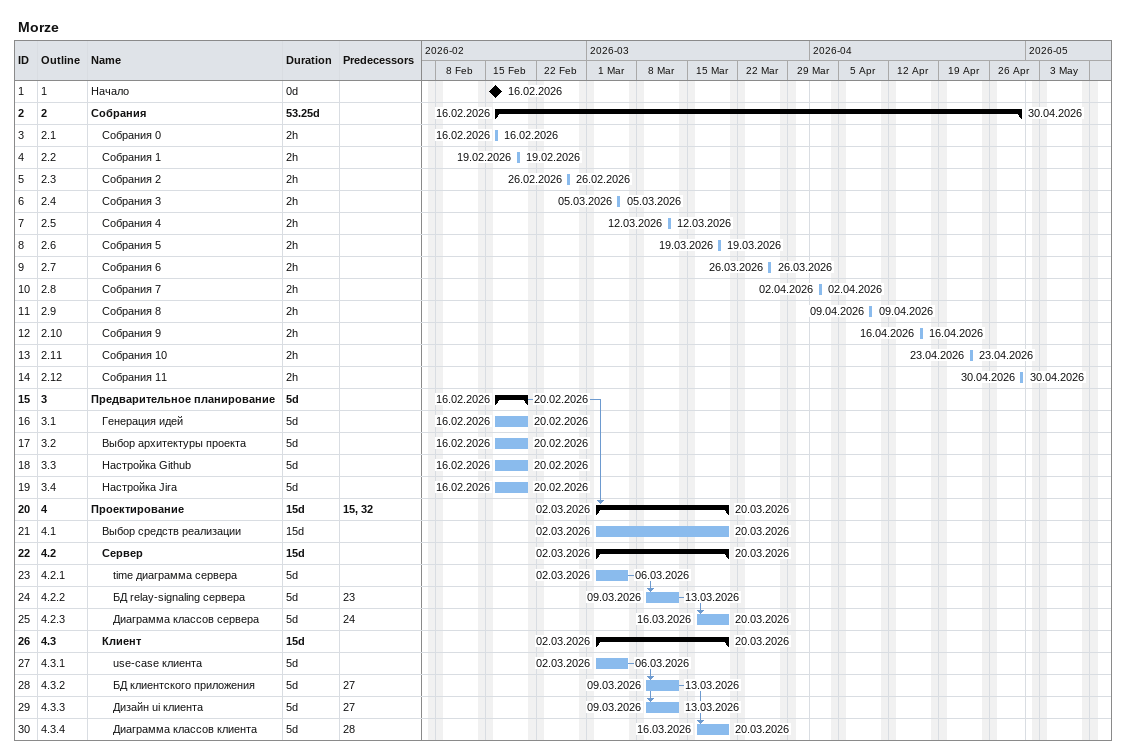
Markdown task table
Morze

| ID | WBS | Task | Duration | Start | Finish | Predecessors |
|---|---|---|---|---|---|---|
| 1 | 1 | Начало | 0d | 2026-02-16 | 2026-02-16 |  |
| 2 | 2 | **Собрания** | 53.25d | 2026-02-16 | 2026-04-30 |  |
| 3 | 2.1 | Собрания 0 | 2h | 2026-02-16 | 2026-02-16 |  |
| 4 | 2.2 | Собрания 1 | 2h | 2026-02-19 | 2026-02-19 |  |
| 5 | 2.3 | Собрания 2 | 2h | 2026-02-26 | 2026-02-26 |  |
| 6 | 2.4 | Собрания 3 | 2h | 2026-03-05 | 2026-03-05 |  |
| 7 | 2.5 | Собрания 4 | 2h | 2026-03-12 | 2026-03-12 |  |
| 8 | 2.6 | Собрания 5 | 2h | 2026-03-19 | 2026-03-19 |  |
| 9 | 2.7 | Собрания 6 | 2h | 2026-03-26 | 2026-03-26 |  |
| 10 | 2.8 | Собрания 7 | 2h | 2026-04-02 | 2026-04-02 |  |
| 11 | 2.9 | Собрания 8 | 2h | 2026-04-09 | 2026-04-09 |  |
| 12 | 2.10 | Собрания 9 | 2h | 2026-04-16 | 2026-04-16 |  |
| 13 | 2.11 | Собрания 10 | 2h | 2026-04-23 | 2026-04-23 |  |
| 14 | 2.12 | Собрания 11 | 2h | 2026-04-30 | 2026-04-30 |  |
| 15 | 3 | **Предварительное планирование** | 5d | 2026-02-16 | 2026-02-20 |  |
| 16 | 3.1 | Генерация идей | 5d | 2026-02-16 | 2026-02-20 |  |
| 17 | 3.2 | Выбор архитектуры проекта | 5d | 2026-02-16 | 2026-02-20 |  |
| 18 | 3.3 | Настройка Github | 5d | 2026-02-16 | 2026-02-20 |  |
| 19 | 3.4 | Настройка Jira | 5d | 2026-02-16 | 2026-02-20 |  |
| 20 | 4 | **Проектирование** | 15d | 2026-03-02 | 2026-03-20 | 15, 32 |
| 21 | 4.1 | Выбор средств реализации | 15d | 2026-03-02 | 2026-03-20 |  |
| 22 | 4.2 | **Сервер** | 15d | 2026-03-02 | 2026-03-20 |  |
| 23 | 4.2.1 | time диаграмма сервера | 5d | 2026-03-02 | 2026-03-06 |  |
| 24 | 4.2.2 | БД relay-signaling сервера | 5d | 2026-03-09 | 2026-03-13 | 23 |
| 25 | 4.2.3 | Диаграмма классов сервера | 5d | 2026-03-16 | 2026-03-20 | 24 |
| 26 | 4.3 | **Клиент** | 15d | 2026-03-02 | 2026-03-20 |  |
| 27 | 4.3.1 | use-case клиента | 5d | 2026-03-02 | 2026-03-06 |  |
| 28 | 4.3.2 | БД клиентского приложения | 5d | 2026-03-09 | 2026-03-13 | 27 |
| 29 | 4.3.3 | Дизайн ui клиента | 5d | 2026-03-09 | 2026-03-13 | 27 |
| 30 | 4.3.4 | Диаграмма классов клиента | 5d | 2026-03-16 | 2026-03-20 | 28 |
